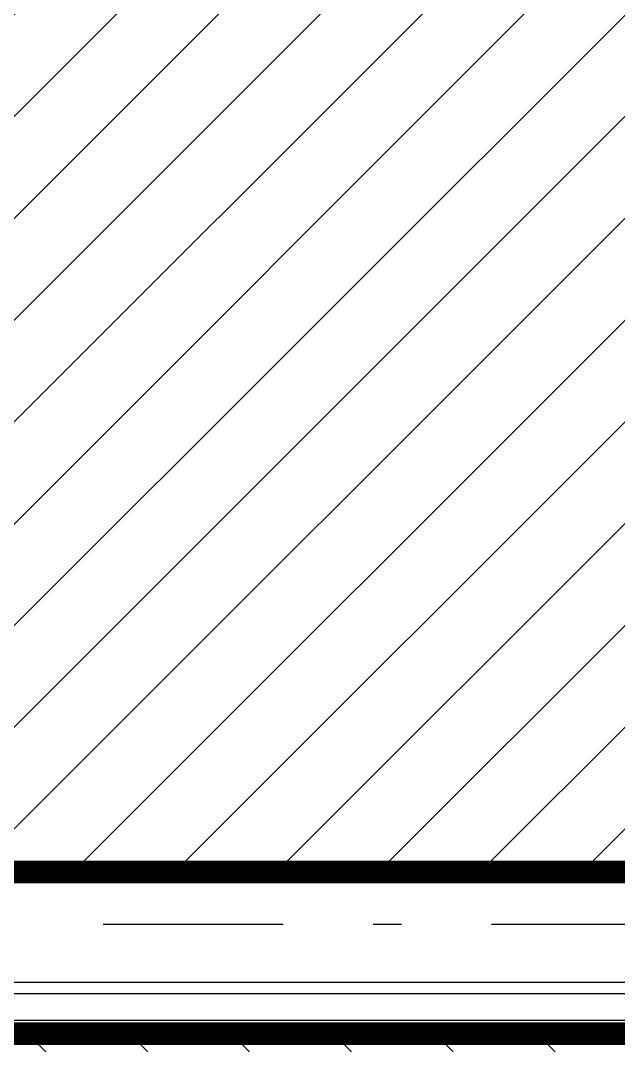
# Model space of a CAD drawing. Header units: millimetres. Extents: x -77 to 207, y -160 to 187.
# Drawn here: x -7.542 to -5.433, y -0.427 to 3.191 of the extents above; entities that cross this region are included whole.
import ezdxf
from ezdxf.xclip import XClip

# ---------------------------------------------------------------- set-up
doc = ezdxf.new("R2010")
doc.units = ezdxf.units.MM
doc.header["$LTSCALE"] = 0.1
doc.linetypes.add('X REF - ANELO INST bind$0$X REF - ANELO$0$DASHDOT2', pattern=[12.7, 6.35, -3.175, 0, -3.175])
for name, color, linetype in [('C01 Foil blanco', 30, 'Continuous'), ('C08 CH trapezoidal', 148, 'Continuous'), ('X REF - ANELO INST bind$0$X REF - ANELO$0$A-CHAPA TRAPEZOIDAL', 8, 'Continuous'), ('X REF - ANELO INST bind$0$X REF - ANELO$0$A-TABIQUE PRY', 7, 'Continuous'), ('X REF - ANELO INST bind$0$X REF - ANELO$0$A-VISTAS', 8, 'Continuous'), ('X REF - ANELO INST bind$0$X REF - ANELO$0$MET-CORREAS DE CV', 7, 'Continuous'), ('X REF - ANELO INST bind$0$X REF - ANELO$0$MET-EJE CABRIADAS', 8, 'X REF - ANELO INST bind$0$X REF - ANELO$0$DASHDOT2'), ('X REF - ANELO INST bind$0$X REF - ANELO$0$MET-LANA VIDRIO', 8, 'Continuous')]:
    doc.layers.add(name, color=color, linetype=linetype)
doc.linetypes.add('X REF - ANELO INST bind$0$X REF - ANELO$0$REFERENCIAL CORTE TRANSVERSAL WM$0$BATTING', pattern='A,0.00254,-2.54,[134,ltypeshp.shx,S=2.54,R=0,X=-2.54,Y=0],-5.08,[134,ltypeshp.shx,S=2.54,R=180,X=2.54,Y=0],-2.54', length=10.16254)

# ---------------------------------------------------------------- blocks, each defined once
blk = doc.blocks.new('X REF - ANELO INST bind$0$X REF - ANELO')
at = {"layer": 'X REF - ANELO INST bind$0$X REF - ANELO$0$A-CHAPA TRAPEZOIDAL'}
for points in [[(-6.0639, -0.3939, 0.0006, 0.0006, 0), (-6.0891, -0.3939, 0.0006, 0.0006, 0), (-6.0931, -0.3899, 0.0006, 0.0006, 0), (-6.1231, -0.3899, 0.0006, 0.0006, 0), (-6.1271, -0.3939, 0.0006, 0.0006, 0), (-6.1571, -0.3939, 0.0006, 0.0006, 0), (-6.1611, -0.3899, 0.0006, 0.0006, 0), (-6.1911, -0.3899, 0.0006, 0.0006, 0), (-6.2194, -0.4182, 0.0006, 0.0006, 0), (-6.2494, -0.4182, 0.0006, 0.0006, 0), (-6.2776, -0.3899, 0.0006, 0.0006, 0), (-6.3076, -0.3899, 0.0006, 0.0006, 0), (-6.3116, -0.3939, 0.0006, 0.0006, 0), (-6.3416, -0.3939, 0.0006, 0.0006, 0), (-6.3456, -0.3899, 0.0006, 0.0006, 0), (-6.3756, -0.3899, 0.0006, 0.0006, 0), (-6.3796, -0.3939, 0.0006, 0.0006, 0), (-6.4096, -0.3939, 0.0006, 0.0006, 0), (-6.4136, -0.3899, 0.0006, 0.0006, 0), (-6.4436, -0.3899, 0.0006, 0.0006, 0), (-6.4719, -0.4182, 0.0006, 0.0006, 0), (-6.5019, -0.4182, 0.0006, 0.0006, 0), (-6.5302, -0.3899, 0.0006, 0.0006, 0), (-6.5602, -0.3899, 0.0006, 0.0006, 0), (-6.5642, -0.3939, 0.0006, 0.0006, 0), (-6.5942, -0.3939, 0.0006, 0.0006, 0), (-6.5982, -0.3899, 0.0006, 0.0006, 0), (-6.6282, -0.3899, 0.0006, 0.0006, 0), (-6.6322, -0.3939, 0.0006, 0.0006, 0), (-6.6622, -0.3939, 0.0006, 0.0006, 0), (-6.6662, -0.3899, 0.0006, 0.0006, 0), (-6.6962, -0.3899, 0.0006, 0.0006, 0), (-6.7245, -0.4182, 0.0006, 0.0006, 0), (-6.7545, -0.4182, 0.0006, 0.0006, 0), (-6.7828, -0.3899, 0.0006, 0.0006, 0), (-6.8128, -0.3899, 0.0006, 0.0006, 0), (-6.8168, -0.3939, 0.0006, 0.0006, 0), (-6.8468, -0.3939, 0.0006, 0.0006, 0), (-6.8508, -0.3899, 0.0006, 0.0006, 0), (-6.8808, -0.3899, 0.0006, 0.0006, 0), (-6.8848, -0.3939, 0.0006, 0.0006, 0), (-6.9148, -0.3939, 0.0006, 0.0006, 0), (-6.9188, -0.3899, 0.0006, 0.0006, 0), (-6.9488, -0.3899, 0.0006, 0.0006, 0), (-6.9771, -0.4182, 0.0006, 0.0006, 0), (-7.0071, -0.4182, 0.0006, 0.0006, 0), (-7.0353, -0.3899, 0.0006, 0.0006, 0), (-7.0653, -0.3899, 0.0006, 0.0006, 0), (-7.0693, -0.3939, 0.0006, 0.0006, 0), (-7.0993, -0.3939, 0.0006, 0.0006, 0), (-7.1033, -0.3899, 0.0006, 0.0006, 0), (-7.1333, -0.3899, 0.0006, 0.0006, 0), (-7.1373, -0.3939, 0.0006, 0.0006, 0), (-7.1673, -0.3939, 0.0006, 0.0006, 0), (-7.1713, -0.3899, 0.0006, 0.0006, 0), (-7.2013, -0.3899, 0.0006, 0.0006, 0), (-7.2296, -0.4182, 0.0006, 0.0006, 0), (-7.2596, -0.4182, 0.0006, 0.0006, 0), (-7.2879, -0.3899, 0.0006, 0.0006, 0), (-7.3179, -0.3899, 0.0006, 0.0006, 0), (-7.3219, -0.3939, 0.0006, 0.0006, 0), (-7.3519, -0.3939, 0.0006, 0.0006, 0), (-7.3559, -0.3899, 0.0006, 0.0006, 0), (-7.3859, -0.3899, 0.0006, 0.0006, 0), (-7.3899, -0.3939, 0.0006, 0.0006, 0), (-7.4199, -0.3939, 0.0006, 0.0006, 0), (-7.4239, -0.3899, 0.0006, 0.0006, 0), (-7.4539, -0.3899, 0.0006, 0.0006, 0), (-7.4822, -0.4182, 0.0006, 0.0006, 0), (-7.5122, -0.4182, 0.0006, 0.0006, 0), (-7.5405, -0.3899, 0, 0, 0)], [(-5.4082, -0.3939, 0.0006, 0.0006, 0), (-5.4382, -0.3939, 0.0006, 0.0006, 0), (-5.4422, -0.3899, 0.0006, 0.0006, 0), (-5.4722, -0.3899, 0.0006, 0.0006, 0), (-5.5005, -0.4182, 0.0006, 0.0006, 0), (-5.5305, -0.4182, 0.0006, 0.0006, 0), (-5.5588, -0.3899, 0.0006, 0.0006, 0), (-5.5888, -0.3899, 0.0006, 0.0006, 0), (-5.5928, -0.3939, 0.0006, 0.0006, 0), (-5.6228, -0.3939, 0.0006, 0.0006, 0), (-5.6268, -0.3899, 0.0006, 0.0006, 0), (-5.6568, -0.3899, 0.0006, 0.0006, 0), (-5.6608, -0.3939, 0.0006, 0.0006, 0), (-5.6908, -0.3939, 0.0006, 0.0006, 0), (-5.6948, -0.3899, 0.0006, 0.0006, 0), (-5.7248, -0.3899, 0.0006, 0.0006, 0), (-5.7531, -0.4182, 0.0006, 0.0006, 0), (-5.7831, -0.4182, 0.0006, 0.0006, 0), (-5.8114, -0.3899, 0.0006, 0.0006, 0), (-5.8414, -0.3899, 0.0006, 0.0006, 0), (-5.8454, -0.3939, 0.0006, 0.0006, 0), (-5.8754, -0.3939, 0.0006, 0.0006, 0), (-5.8794, -0.3899, 0.0006, 0.0006, 0), (-5.9094, -0.3899, 0.0006, 0.0006, 0), (-5.9134, -0.3939, 0.0006, 0.0006, 0), (-5.9434, -0.3939, 0.0006, 0.0006, 0), (-5.9474, -0.3899, 0.0006, 0.0006, 0), (-5.9774, -0.3899, 0.0006, 0.0006, 0), (-6.0056, -0.4182, 0.0006, 0.0006, 0), (-6.0356, -0.4182, 0.0006, 0.0006, 0), (-6.0639, -0.3899, 0, 0, 0)]]:
    blk.add_lwpolyline(points, format="xyseb", dxfattribs=at)
at = {"layer": 'X REF - ANELO INST bind$0$X REF - ANELO$0$A-TABIQUE PRY'}
blk.add_lwpolyline([(-5.1976, 0.1851), (-10.6088, 0.1851), (-10.6088, 0.1701), (-5.1976, 0.1701)], close=True, dxfattribs=at)
at = {"layer": 'X REF - ANELO INST bind$0$X REF - ANELO$0$A-VISTAS'}
blk.add_line((-4.5877, -0.2051), (-29.6965, -0.2051, -0.0006), dxfattribs=at)
at = {"layer": 'X REF - ANELO INST bind$0$X REF - ANELO$0$MET-CORREAS DE CV'}
for p, q in [((-4.6568, -0.2451), (-29.6294, -0.2451, -0.0006)), ((-4.6568, -0.3851), (-29.6301, -0.3851, -0.0006))]:
    blk.add_line(p, q, dxfattribs=at)
at = {"layer": 'X REF - ANELO INST bind$0$X REF - ANELO$0$MET-EJE CABRIADAS'}
blk.add_line((1.6043, -0.0001), (-54.2799, -0.0001), dxfattribs=at)
at = {"layer": 'X REF - ANELO INST bind$0$X REF - ANELO$0$MET-LANA VIDRIO', "linetype": 'X REF - ANELO INST bind$0$X REF - ANELO$0$REFERENCIAL CORTE TRANSVERSAL WM$0$BATTING', "ltscale": 0.025}
blk.add_lwpolyline([(-29.6293, -0.3377), (-4.6063, -0.3377)], dxfattribs=at)
blk = doc.blocks.new('X REF - ANELO INST bind')
ref = blk.add_blockref('X REF - ANELO INST bind$0$X REF - ANELO', (0, 0))
XClip(ref).set_block_clipping_path([(-76.9680737415, -24.7711317477), (92.9860355418, 61.1669630168)])

msp = doc.modelspace()

# ---------------------------------------------------------------- hatches: boundary and pattern name
at = {"layer": 'C01 Foil blanco'}
h = msp.add_hatch(dxfattribs=at)
h.set_pattern_fill('ANSI31', color=256, scale=0.08, style=0)
edge = h.paths.add_edge_path()
edge.add_line((-6.5537, 29.605), (-5.607, 29.605))
edge.add_line((-5.607, 29.605), (-5.607, 24.0344))
edge.add_line((-5.607, 24.0344), (-1.3657, 24.0344))
edge.add_line((-1.3657, 24.0344), (-1.3657, 22.0205))
edge.add_line((-1.3657, 22.0205), (0.1104, 22.0205))
edge.add_line((0.1104, 22.0205), (0.1104, 6.9084))
edge.add_line((0.1104, 6.9084), (-1.3896, 6.9084))
edge.add_line((-1.3896, 6.9084), (-1.3896, 4.9598))
edge.add_line((-1.3896, 4.9598), (-4.7023, 4.9598))
edge.add_line((-4.7023, 4.9598), (-4.7023, 0.0543))
edge.add_line((-4.7023, 0.0543), (-5.1976, 0.0543))
edge.add_line((-5.1976, 0.0543), (-5.1976, 0.1851))
edge.add_line((-5.1976, 0.1851), (-31.5253, 0.1851))
edge.add_line((-31.5253, 0.1851), (-31.5253, 29.2147))
edge.add_line((-31.5253, 29.2147), (-26.4226, 29.2147))
edge.add_line((-26.4226, 29.2147), (-26.4226, 29.605))
edge.add_line((-26.4226, 29.605), (-6.5537, 29.605))
at = {"layer": 'C08 CH trapezoidal'}
h = msp.add_hatch(dxfattribs=at)
h.set_pattern_fill('LINE', color=256, scale=0.08, angle=135, style=0)
edge = h.paths.add_edge_path()
edge.add_line((-16.2141, -0.3851), (-16.2141, -3.4331))
edge.add_line((-16.2141, -3.4331), (0.9169, -3.4331))
edge.add_line((0.9169, -3.4331), (0.9169, 29.828))
edge.add_line((0.9169, 29.828), (0.2793, 29.828))
edge.add_line((0.2793, 29.828), (0.2792, -0.0852))
edge.add_line((0.2792, -0.0852), (-4.5898, -0.0852))
edge.add_line((-4.5898, -0.0852), (-4.5898, -0.3851))
edge.add_line((-4.5898, -0.3851), (-16.2141, -0.3851))

# ---------------------------------------------------------------- linework, layer by layer
at = {"layer": 'C01 Foil blanco', "const_width": 0.08, "elevation": 0}
msp.add_lwpolyline([(-6.5537, 29.605), (-6.5537, 29.605), (-5.607, 29.605), (-5.607, 24.0344), (-1.3657, 24.0344), (-1.3657, 22.0205), (0.1104, 22.0205), (0.1104, 6.9084), (-1.3896, 6.9084), (-1.3896, 4.9598), (-4.7023, 4.9598), (-4.7023, 0.0543), (-5.1976, 0.0543), (-5.1976, 0.1851), (-31.5253, 0.1851), (-31.5253, 0.1851), (-31.5253, 29.2147), (-31.5253, 29.2147), (-26.4226, 29.2147), (-26.4226, 29.605), (-6.5537, 29.605)], dxfattribs=at)
at = {"layer": 'C08 CH trapezoidal', "const_width": 0.08}
msp.add_lwpolyline([(-16.2141, -0.3851), (-16.2141, -3.4331), (0.9169, -3.4331), (0.9169, 29.828), (0.2793, 29.828), (0.2792, -0.0852), (-4.5898, -0.0852), (-4.5898, -0.3851), (-16.2141, -0.3851)], dxfattribs=at)

# ---------------------------------------------------------------- block references
msp.add_blockref('X REF - ANELO INST bind', (0, 0))

doc.saveas('drawing.dxf')
